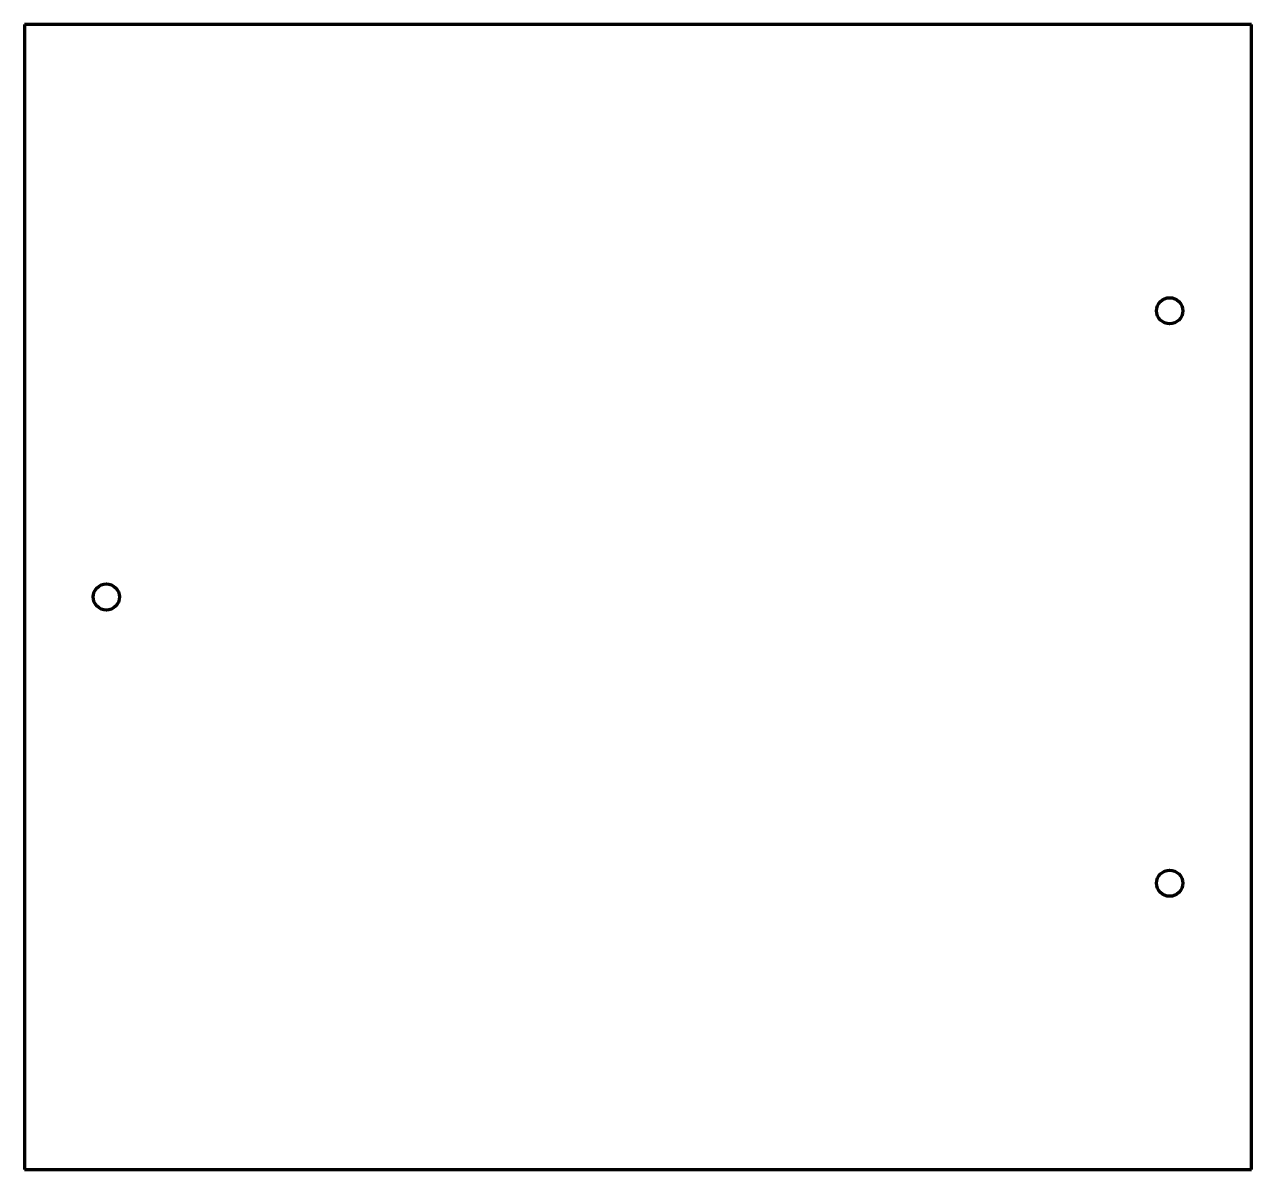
# Model space of a CAD drawing. Header units: millimetres. Extents: x 0 to 150, y 0 to 140.
import ezdxf

# ---------------------------------------------------------------- set-up
doc = ezdxf.new("R2010")
doc.units = ezdxf.units.MM
doc.layers.get('0').update_dxf_attribs({"lineweight": 70})

msp = doc.modelspace()

# ---------------------------------------------------------------- linework, layer by layer
for p, q in [((0, 140), (0, 0)), ((150, 140), (0, 140)), ((150, 0), (150, 140)), ((0, 0), (150, 0))]:
    msp.add_line(p, q)
for centre in [(140, 105), (10, 70), (140, 35)]:
    msp.add_circle(centre, 1.6)

doc.saveas('drawing.dxf')
